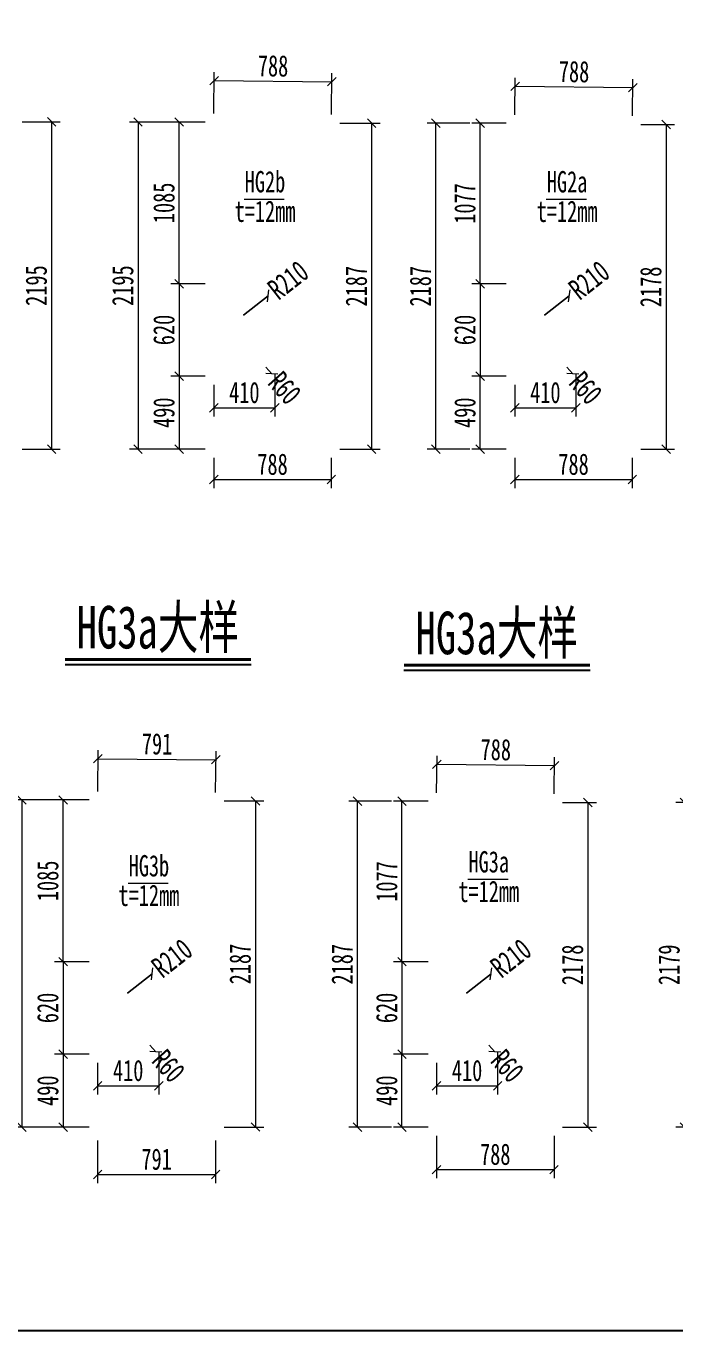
# Model space of a CAD drawing. Header units: millimetres. Extents: x -89049 to 410567, y -307459 to -100425.
# Drawn here: x 331268 to 335619, y -127671 to -118920 of the extents above; entities that cross this region are included whole.
import ezdxf
from ezdxf.enums import TextEntityAlignment as Align

# ---------------------------------------------------------------- set-up
doc = ezdxf.new("R2010")
doc.units = ezdxf.units.MM
doc.layers.get('Defpoints').update_dxf_attribs({"color": 8})
for name, color, linetype, lineweight in [('文字', 7, 'Continuous', 15), ('标注线及字体', 2, 'Continuous', 15), ('细实线', 4, 'Continuous', 15)]:
    doc.layers.add(name, color=color, linetype=linetype, lineweight=lineweight)
doc.styles.add('111', font='', dxfattribs={"width": 0.7})
doc.styles.add('BM_Dim', font='', dxfattribs={"width": 0.85})
doc.styles.get('111').set_extended_font_data('仿宋_GB2312')
doc.styles.get('BM_Dim').set_extended_font_data('仿宋_GB2312')
doc.dimstyles.new('200', dxfattribs={"dimscale": 0, "dimtxt": 2.5, "dimasz": 1, "dimexe": 1, "dimexo": 1, "dimgap": 0.6, "dimtad": 1, "dimdec": 0, "dimdsep": 46, "dimtxsty": '111', "dimblk": 'OBLIQUE', "dimcen": 0, "dimclrd": 4, "dimclre": 4, "dimclrt": 4, "dimadec": 1, "dimazin": 2, "dimtfac": 1, "dimtdec": 0, "dimtix": 1, "dimtmove": 2, "dimatfit": 3, "dimfxl": 4, "dimfxlon": 1, "dimtolj": 1, "dimlwd": -1, "dimlwe": -1, "dimarcsym": 0})

# ---------------------------------------------------------------- blocks, each defined once
blk = doc.blocks.new('_Oblique')
at = {"color": 0, "linetype": 'ByBlock', "lineweight": -2}
blk.add_line((-0.5, -0.5), (0.5, 0.5), dxfattribs=at)
blk = doc.blocks.new('*D980')
at = {"layer": 'Defpoints', "color": 0, "transparency": 16777216}
for p in [(333317.3, -119293.4), (332526.4, -119563.3), (333314.6, -119571)]:
    blk.add_point(p, dxfattribs=at)
at = {"layer": '细实线', "color": 4, "transparency": 16777216}
for p, q in [((332526.9, -119506.2), (332529.6, -119228.5)), ((333315.1, -119513.9), (333317.8, -119236.2)), ((332529.1, -119285.7), (333317.3, -119293.4))]:
    blk.add_line(p, q, dxfattribs=at)
at = {"layer": '细实线', "color": 4, "transparency": 16777216, "xscale": 57.14285714285715, "yscale": 57.14285714285715, "zscale": 57.14285714285715}
for p, rotation in [((332529.1, -119285.7), 179.4384523676765), ((333317.3, -119293.4), 359.4384523676765)]:
    blk.add_blockref('_Oblique', p, dxfattribs=dict(at, rotation=rotation))
at = {"layer": '细实线', "color": 4, "transparency": 16777216, "insert": (332924.2, -119187.3), "char_height": 142.86, "attachment_point": 5, "rotation": 359.43845, "style": '111'}
blk.add_mtext('\\A1;788', dxfattribs=at)
blk = doc.blocks.new('*D981')
at = {"layer": 'Defpoints', "color": 0, "transparency": 16777216}
for p in [(335335.8, -119332.5), (334545, -119571.4), (335333.2, -119579.9)]:
    blk.add_point(p, dxfattribs=at)
at = {"layer": '细实线', "color": 4, "transparency": 16777216}
for p, q in [((334545.6, -119514.3), (334548.3, -119266.9)), ((335333.8, -119522.7), (335336.5, -119275.3)), ((334547.7, -119324), (335335.8, -119332.5))]:
    blk.add_line(p, q, dxfattribs=at)
at = {"layer": '细实线', "color": 4, "transparency": 16777216, "xscale": 57.14285714285715, "yscale": 57.14285714285715, "zscale": 57.14285714285715}
for p, rotation in [((334547.7, -119324), 179.3865268307839), ((335335.8, -119332.5), 359.3865268307839)]:
    blk.add_blockref('_Oblique', p, dxfattribs=dict(at, rotation=rotation))
at = {"layer": '细实线', "color": 4, "transparency": 16777216, "insert": (334942.8, -119226), "char_height": 142.86, "attachment_point": 5, "rotation": 359.38653, "style": '111'}
blk.add_mtext('\\A1;788', dxfattribs=at)
blk = doc.blocks.new('*D985')
at = {"layer": 'Defpoints', "color": 0, "transparency": 16777216}
for p in [(332526.4, -119563.3), (332018.7, -121758.1), (332526.4, -121758.1)]:
    blk.add_point(p, dxfattribs=at)
at = {"layer": '细实线', "color": 4, "transparency": 16777216}
for p, q in [((332247.3, -119563.3), (331961.6, -119563.3)), ((332018.7, -119563.3), (332018.7, -121758.1)), ((332247.3, -121758.1), (331961.6, -121758.1))]:
    blk.add_line(p, q, dxfattribs=at)
at = {"layer": '细实线', "color": 4, "transparency": 16777216, "xscale": 57.14285714285715, "yscale": 57.14285714285715, "zscale": 57.14285714285715}
for p, rotation in [((332018.7, -119563.3), 90), ((332018.7, -121758.1), 270)]:
    blk.add_blockref('_Oblique', p, dxfattribs=dict(at, rotation=rotation))
at = {"layer": '细实线', "color": 4, "transparency": 16777216, "insert": (331916.5, -120660.7), "char_height": 142.86, "attachment_point": 5, "rotation": 90, "style": '111'}
blk.add_mtext('\\A1;2195', dxfattribs=at)
blk = doc.blocks.new('*D986')
at = {"layer": 'Defpoints', "color": 0, "transparency": 16777216}
for p in [(331184.1, -119562.7), (331184.1, -121758.1), (331438.9, -121758.1)]:
    blk.add_point(p, dxfattribs=at)
at = {"layer": '细实线', "color": 4, "transparency": 16777216}
for p, q in [((331241.3, -119562.7), (331496, -119562.7)), ((331438.9, -119562.7), (331438.9, -121758.1)), ((331241.3, -121758.1), (331496, -121758.1))]:
    blk.add_line(p, q, dxfattribs=at)
at = {"layer": '细实线', "color": 4, "transparency": 16777216, "xscale": 57.14285714285715, "yscale": 57.14285714285715, "zscale": 57.14285714285715}
for p, rotation in [((331438.9, -119562.7), 90), ((331438.9, -121758.1), 270)]:
    blk.add_blockref('_Oblique', p, dxfattribs=dict(at, rotation=rotation))
at = {"layer": '细实线', "color": 4, "transparency": 16777216, "insert": (331336.6, -120660.4), "char_height": 142.86, "attachment_point": 5, "rotation": 90, "style": '111'}
blk.add_mtext('\\A1;2195', dxfattribs=at)
blk = doc.blocks.new('*D987')
at = {"layer": 'Defpoints', "color": 0, "transparency": 16777216}
for p in [(333314.6, -119571), (333314.6, -121758.1), (333584.9, -121758.1)]:
    blk.add_point(p, dxfattribs=at)
at = {"layer": '细实线', "color": 4, "transparency": 16777216}
for p, q in [((333371.7, -119571), (333642.1, -119571)), ((333584.9, -119571), (333584.9, -121758.1)), ((333371.7, -121758.1), (333642.1, -121758.1))]:
    blk.add_line(p, q, dxfattribs=at)
at = {"layer": '细实线', "color": 4, "transparency": 16777216, "xscale": 57.14285714285715, "yscale": 57.14285714285715, "zscale": 57.14285714285715}
for p, rotation in [((333584.9, -119571), 90), ((333584.9, -121758.1), 270)]:
    blk.add_blockref('_Oblique', p, dxfattribs=dict(at, rotation=rotation))
at = {"layer": '细实线', "color": 4, "transparency": 16777216, "insert": (333482.7, -120664.5), "char_height": 142.86, "attachment_point": 5, "rotation": 90, "style": '111'}
blk.add_mtext('\\A1;2187', dxfattribs=at)
blk = doc.blocks.new('*D988')
at = {"layer": 'Defpoints', "color": 0, "transparency": 16777216}
for p in [(334015, -119571.4), (334545, -119571.4), (334545, -121758.1)]:
    blk.add_point(p, dxfattribs=at)
at = {"layer": '细实线', "color": 4, "transparency": 16777216}
for p, q in [((334243.6, -119571.4), (333957.9, -119571.4)), ((334015, -121758.1), (334015, -119571.4)), ((334243.6, -121758.1), (333957.9, -121758.1))]:
    blk.add_line(p, q, dxfattribs=at)
at = {"layer": '细实线', "color": 4, "transparency": 16777216, "xscale": 57.14285714285715, "yscale": 57.14285714285715, "zscale": 57.14285714285715}
for p, rotation in [((334015, -119571.4), 90), ((334015, -121758.1), 270)]:
    blk.add_blockref('_Oblique', p, dxfattribs=dict(at, rotation=rotation))
at = {"layer": '细实线', "color": 4, "transparency": 16777216, "insert": (333912.8, -120664.7), "char_height": 142.86, "attachment_point": 5, "rotation": 90, "style": '111'}
blk.add_mtext('\\A1;2187', dxfattribs=at)
blk = doc.blocks.new('*D989')
at = {"layer": 'Defpoints', "color": 0, "transparency": 16777216}
for p in [(335333.2, -119579.9), (335333.2, -121758.1), (335560, -121758.1)]:
    blk.add_point(p, dxfattribs=at)
at = {"layer": '细实线', "color": 4, "transparency": 16777216}
for p, q in [((335390.3, -119579.9), (335617.1, -119579.9)), ((335560, -119579.9), (335560, -121758.1)), ((335390.3, -121758.1), (335617.1, -121758.1))]:
    blk.add_line(p, q, dxfattribs=at)
at = {"layer": '细实线', "color": 4, "transparency": 16777216, "xscale": 57.14285714285715, "yscale": 57.14285714285715, "zscale": 57.14285714285715}
for p, rotation in [((335560, -119579.9), 90), ((335560, -121758.1), 270)]:
    blk.add_blockref('_Oblique', p, dxfattribs=dict(at, rotation=rotation))
at = {"layer": '细实线', "color": 4, "transparency": 16777216, "insert": (335457.7, -120669), "char_height": 142.86, "attachment_point": 5, "rotation": 90, "style": '111'}
blk.add_mtext('\\A1;2178', dxfattribs=at)
blk = doc.blocks.new('*D990')
at = {"layer": 'Defpoints', "color": 0, "transparency": 16777216}
for p in [(334545, -121758.1), (335333.2, -121758.1), (335333.2, -121961.6)]:
    blk.add_point(p, dxfattribs=at)
at = {"layer": '细实线', "color": 4, "transparency": 16777216}
for p, q in [((334545, -121815.2), (334545, -122018.7)), ((335333.2, -121815.2), (335333.2, -122018.7)), ((334545, -121961.6), (335333.2, -121961.6))]:
    blk.add_line(p, q, dxfattribs=at)
at = {"layer": '细实线', "color": 4, "transparency": 16777216, "xscale": 57.14285714285715, "yscale": 57.14285714285715, "zscale": 57.14285714285715, "rotation": 180}
blk.add_blockref('_Oblique', (334545, -121961.6), dxfattribs=at)
at = {"layer": '细实线', "color": 4, "transparency": 16777216, "xscale": 57.14285714285715, "yscale": 57.14285714285715, "zscale": 57.14285714285715}
blk.add_blockref('_Oblique', (335333.2, -121961.6), dxfattribs=at)
at = {"layer": '细实线', "color": 4, "transparency": 16777216, "insert": (334939.1, -121859.3), "char_height": 142.86, "attachment_point": 5, "style": '111'}
blk.add_mtext('\\A1;788', dxfattribs=at)
blk = doc.blocks.new('*D991')
at = {"layer": 'Defpoints', "color": 0, "transparency": 16777216}
for p in [(332526.4, -121758.1), (333314.6, -121758.1), (333314.6, -121961.6)]:
    blk.add_point(p, dxfattribs=at)
at = {"layer": '细实线', "color": 4, "transparency": 16777216}
for p, q in [((332526.4, -121815.2), (332526.4, -122018.7)), ((333314.6, -121815.2), (333314.6, -122018.7)), ((332526.4, -121961.6), (333314.6, -121961.6))]:
    blk.add_line(p, q, dxfattribs=at)
at = {"layer": '细实线', "color": 4, "transparency": 16777216, "xscale": 57.14285714285715, "yscale": 57.14285714285715, "zscale": 57.14285714285715, "rotation": 180}
blk.add_blockref('_Oblique', (332526.4, -121961.6), dxfattribs=at)
at = {"layer": '细实线', "color": 4, "transparency": 16777216, "xscale": 57.14285714285715, "yscale": 57.14285714285715, "zscale": 57.14285714285715}
blk.add_blockref('_Oblique', (333314.6, -121961.6), dxfattribs=at)
at = {"layer": '细实线', "color": 4, "transparency": 16777216, "insert": (332920.5, -121859.3), "char_height": 142.86, "attachment_point": 5, "style": '111'}
blk.add_mtext('\\A1;788', dxfattribs=at)
blk = doc.blocks.new('*D994')
at = {"layer": 'Defpoints', "color": 0, "transparency": 16777216}
for p in [(332936.4, -121120.5), (332526.4, -121268.1), (332936.4, -121480.6)]:
    blk.add_point(p, dxfattribs=at)
at = {"layer": '细实线', "color": 4, "transparency": 16777216}
for p, q in [((332936.4, -121252.1), (332936.4, -121537.8)), ((332526.4, -121325.2), (332526.4, -121537.8)), ((332526.4, -121480.6), (332936.4, -121480.6))]:
    blk.add_line(p, q, dxfattribs=at)
at = {"layer": '细实线', "color": 4, "transparency": 16777216, "xscale": 57.14285714285715, "yscale": 57.14285714285715, "zscale": 57.14285714285715, "rotation": 180}
blk.add_blockref('_Oblique', (332526.4, -121480.6), dxfattribs=at)
at = {"layer": '细实线', "color": 4, "transparency": 16777216, "xscale": 57.14285714285715, "yscale": 57.14285714285715, "zscale": 57.14285714285715}
blk.add_blockref('_Oblique', (332936.4, -121480.6), dxfattribs=at)
at = {"layer": '细实线', "color": 4, "transparency": 16777216, "insert": (332731.4, -121378.4), "char_height": 142.86, "attachment_point": 5, "style": '111'}
blk.add_mtext('\\A1;410', dxfattribs=at)
blk = doc.blocks.new('*D995')
at = {"layer": 'Defpoints', "color": 0, "transparency": 16777216}
for p in [(332526.4, -120648.1), (332294.9, -121268.1), (332526.4, -121268.1)]:
    blk.add_point(p, dxfattribs=at)
at = {"layer": '细实线', "color": 4, "transparency": 16777216}
for p, q in [((332469.2, -120648.1), (332237.8, -120648.1)), ((332294.9, -120648.1), (332294.9, -121268.1)), ((332469.2, -121268.1), (332237.8, -121268.1))]:
    blk.add_line(p, q, dxfattribs=at)
at = {"layer": '细实线', "color": 4, "transparency": 16777216, "xscale": 57.14285714285715, "yscale": 57.14285714285715, "zscale": 57.14285714285715}
for p, rotation in [((332294.9, -120648.1), 90), ((332294.9, -121268.1), 270)]:
    blk.add_blockref('_Oblique', p, dxfattribs=dict(at, rotation=rotation))
at = {"layer": '细实线', "color": 4, "transparency": 16777216, "insert": (332192.7, -120958.1), "char_height": 142.86, "attachment_point": 5, "rotation": 90, "style": '111'}
blk.add_mtext('\\A1;620', dxfattribs=at)
blk = doc.blocks.new('*D1001')
at = {"layer": 'Defpoints', "color": 0, "transparency": 16777216}
for p in [(332891.8, -120728.7), (332726.4, -120858.1)]:
    blk.add_point(p, dxfattribs=at)
at = {"layer": '细实线', "color": 4, "transparency": 16777216}
for p, q in [((332891.8, -120728.7), (332726.4, -120858.1)), ((332726.4, -120858.1), (332891.8, -120728.7))]:
    blk.add_line(p, q, dxfattribs=at)
at = {"layer": '细实线', "color": 4, "transparency": 16777216, "xscale": 57.14285714285715, "yscale": 57.14285714285715, "zscale": 57.14285714285715, "rotation": 38.01462344811151}
blk.add_blockref('_Oblique', (332891.8, -120728.7), dxfattribs=at)
at = {"layer": '细实线', "color": 4, "transparency": 16777216, "insert": (333025.1, -120624.5), "char_height": 142.86, "attachment_point": 5, "rotation": 38.01462, "style": '111'}
blk.add_mtext('\\A1;R210', dxfattribs=at)
blk = doc.blocks.new('*D1002')
at = {"layer": 'Defpoints', "color": 0, "transparency": 16777216}
for p in [(334955, -121120.5), (334545, -121268.1), (334955, -121480.6)]:
    blk.add_point(p, dxfattribs=at)
at = {"layer": '细实线', "color": 4, "transparency": 16777216}
for p, q in [((334955, -121252.1), (334955, -121537.8)), ((334545, -121325.2), (334545, -121537.8)), ((334545, -121480.6), (334955, -121480.6))]:
    blk.add_line(p, q, dxfattribs=at)
at = {"layer": '细实线', "color": 4, "transparency": 16777216, "xscale": 57.14285714285715, "yscale": 57.14285714285715, "zscale": 57.14285714285715, "rotation": 180}
blk.add_blockref('_Oblique', (334545, -121480.6), dxfattribs=at)
at = {"layer": '细实线', "color": 4, "transparency": 16777216, "xscale": 57.14285714285715, "yscale": 57.14285714285715, "zscale": 57.14285714285715}
blk.add_blockref('_Oblique', (334955, -121480.6), dxfattribs=at)
at = {"layer": '细实线', "color": 4, "transparency": 16777216, "insert": (334750, -121378.4), "char_height": 142.86, "attachment_point": 5, "style": '111'}
blk.add_mtext('\\A1;410', dxfattribs=at)
blk = doc.blocks.new('*D1003')
at = {"layer": 'Defpoints', "color": 0, "transparency": 16777216}
for p in [(334545, -120648.1), (334313.5, -121268.1), (334545, -121268.1)]:
    blk.add_point(p, dxfattribs=at)
at = {"layer": '细实线', "color": 4, "transparency": 16777216}
for p, q in [((334487.9, -120648.1), (334256.4, -120648.1)), ((334313.5, -120648.1), (334313.5, -121268.1)), ((334487.9, -121268.1), (334256.4, -121268.1))]:
    blk.add_line(p, q, dxfattribs=at)
at = {"layer": '细实线', "color": 4, "transparency": 16777216, "xscale": 57.14285714285715, "yscale": 57.14285714285715, "zscale": 57.14285714285715}
for p, rotation in [((334313.5, -120648.1), 90), ((334313.5, -121268.1), 270)]:
    blk.add_blockref('_Oblique', p, dxfattribs=dict(at, rotation=rotation))
at = {"layer": '细实线', "color": 4, "transparency": 16777216, "insert": (334211.3, -120958.1), "char_height": 142.86, "attachment_point": 5, "rotation": 90, "style": '111'}
blk.add_mtext('\\A1;620', dxfattribs=at)
blk = doc.blocks.new('*D1004')
at = {"layer": 'Defpoints', "color": 0, "transparency": 16777216}
for p in [(334910.5, -120728.7), (334745, -120858.1)]:
    blk.add_point(p, dxfattribs=at)
at = {"layer": '细实线', "color": 4, "transparency": 16777216}
for p, q in [((334910.5, -120728.7), (334745, -120858.1)), ((334745, -120858.1), (334910.5, -120728.7))]:
    blk.add_line(p, q, dxfattribs=at)
at = {"layer": '细实线', "color": 4, "transparency": 16777216, "xscale": 57.14285714285715, "yscale": 57.14285714285715, "zscale": 57.14285714285715, "rotation": 38.01462344811151}
blk.add_blockref('_Oblique', (334910.5, -120728.7), dxfattribs=at)
at = {"layer": '细实线', "color": 4, "transparency": 16777216, "insert": (335043.8, -120624.5), "char_height": 142.86, "attachment_point": 5, "rotation": 38.01462, "style": '111'}
blk.add_mtext('\\A1;R210', dxfattribs=at)
blk = doc.blocks.new('*D1005')
at = {"layer": 'Defpoints', "color": 0, "transparency": 16777216}
for p in [(332526.4, -121268.1), (332294.9, -121758.1), (332526.4, -121758.1)]:
    blk.add_point(p, dxfattribs=at)
at = {"layer": '细实线', "color": 4, "transparency": 16777216}
for p, q in [((332469.2, -121268.1), (332237.8, -121268.1)), ((332294.9, -121268.1), (332294.9, -121758.1)), ((332469.2, -121758.1), (332237.8, -121758.1))]:
    blk.add_line(p, q, dxfattribs=at)
at = {"layer": '细实线', "color": 4, "transparency": 16777216, "xscale": 57.14285714285715, "yscale": 57.14285714285715, "zscale": 57.14285714285715}
for p, rotation in [((332294.9, -121268.1), 90), ((332294.9, -121758.1), 270)]:
    blk.add_blockref('_Oblique', p, dxfattribs=dict(at, rotation=rotation))
at = {"layer": '细实线', "color": 4, "transparency": 16777216, "insert": (332192.7, -121513.1), "char_height": 142.86, "attachment_point": 5, "rotation": 90, "style": '111'}
blk.add_mtext('\\A1;490', dxfattribs=at)
blk = doc.blocks.new('*D1006')
at = {"layer": 'Defpoints', "color": 0, "transparency": 16777216}
for p in [(332294.9, -119563.3), (332526.4, -119563.3), (332526.4, -120648.1)]:
    blk.add_point(p, dxfattribs=at)
at = {"layer": '细实线', "color": 4, "transparency": 16777216}
for p, q in [((332469.2, -119563.3), (332237.8, -119563.3)), ((332294.9, -120648.1), (332294.9, -119563.3)), ((332469.2, -120648.1), (332237.8, -120648.1))]:
    blk.add_line(p, q, dxfattribs=at)
at = {"layer": '细实线', "color": 4, "transparency": 16777216, "xscale": 57.14285714285715, "yscale": 57.14285714285715, "zscale": 57.14285714285715}
for p, rotation in [((332294.9, -119563.3), 90), ((332294.9, -120648.1), 270)]:
    blk.add_blockref('_Oblique', p, dxfattribs=dict(at, rotation=rotation))
at = {"layer": '细实线', "color": 4, "transparency": 16777216, "insert": (332192.7, -120105.7), "char_height": 142.86, "attachment_point": 5, "rotation": 90, "style": '111'}
blk.add_mtext('\\A1;1085', dxfattribs=at)
blk = doc.blocks.new('*D1007')
at = {"layer": 'Defpoints', "color": 0, "transparency": 16777216}
for p in [(334313.5, -121268.1), (334545, -121268.1), (334545, -121758.1)]:
    blk.add_point(p, dxfattribs=at)
at = {"layer": '细实线', "color": 4, "transparency": 16777216}
for p, q in [((334487.9, -121268.1), (334256.4, -121268.1)), ((334313.5, -121758.1), (334313.5, -121268.1)), ((334487.9, -121758.1), (334256.4, -121758.1))]:
    blk.add_line(p, q, dxfattribs=at)
at = {"layer": '细实线', "color": 4, "transparency": 16777216, "xscale": 57.14285714285715, "yscale": 57.14285714285715, "zscale": 57.14285714285715}
for p, rotation in [((334313.5, -121268.1), 90), ((334313.5, -121758.1), 270)]:
    blk.add_blockref('_Oblique', p, dxfattribs=dict(at, rotation=rotation))
at = {"layer": '细实线', "color": 4, "transparency": 16777216, "insert": (334211.3, -121513.1), "char_height": 142.86, "attachment_point": 5, "rotation": 90, "style": '111'}
blk.add_mtext('\\A1;490', dxfattribs=at)
blk = doc.blocks.new('*D1008')
at = {"layer": 'Defpoints', "color": 0, "transparency": 16777216}
for p in [(334313.5, -119571.4), (334545, -119571.4), (334545, -120648.1)]:
    blk.add_point(p, dxfattribs=at)
at = {"layer": '细实线', "color": 4, "transparency": 16777216}
for p, q in [((334487.9, -119571.4), (334256.4, -119571.4)), ((334313.5, -120648.1), (334313.5, -119571.4)), ((334487.9, -120648.1), (334256.4, -120648.1))]:
    blk.add_line(p, q, dxfattribs=at)
at = {"layer": '细实线', "color": 4, "transparency": 16777216, "xscale": 57.14285714285715, "yscale": 57.14285714285715, "zscale": 57.14285714285715}
for p, rotation in [((334313.5, -119571.4), 90), ((334313.5, -120648.1), 270)]:
    blk.add_blockref('_Oblique', p, dxfattribs=dict(at, rotation=rotation))
at = {"layer": '细实线', "color": 4, "transparency": 16777216, "insert": (334211.3, -120109.7), "char_height": 142.86, "attachment_point": 5, "rotation": 90, "style": '111'}
blk.add_mtext('\\A1;1077', dxfattribs=at)
blk = doc.blocks.new('*D1009')
at = {"layer": 'Defpoints', "color": 0, "transparency": 16777216}
for p in [(332876.4, -121208.1), (332916.6, -121252.6)]:
    blk.add_point(p, dxfattribs=at)
at = {"layer": '细实线', "color": 4, "transparency": 16777216}
for p in [(332876.4, -121208.1), (332916.6, -121252.6)]:
    blk.add_line(p, (332916.6, -121252.6), dxfattribs=at)
at = {"layer": '细实线', "color": 4, "transparency": 16777216, "xscale": 57.14285714285715, "yscale": 57.14285714285715, "zscale": 57.14285714285715, "rotation": 132.0754437643373}
blk.add_blockref('_Oblique', (332916.6, -121252.6), dxfattribs=at)
at = {"layer": '细实线', "color": 4, "transparency": 16777216, "insert": (333002.1, -121347.3), "char_height": 142.86, "attachment_point": 5, "rotation": 312.07544, "style": '111'}
blk.add_mtext('\\A1;R60', dxfattribs=at)
blk = doc.blocks.new('*D1010')
at = {"layer": 'Defpoints', "color": 0, "transparency": 16777216}
for p in [(334895, -121208.1), (334935.2, -121252.6)]:
    blk.add_point(p, dxfattribs=at)
at = {"layer": '细实线', "color": 4, "transparency": 16777216}
for p in [(334895, -121208.1), (334935.2, -121252.6)]:
    blk.add_line(p, (334935.2, -121252.6), dxfattribs=at)
at = {"layer": '细实线', "color": 4, "transparency": 16777216, "xscale": 57.14285714285715, "yscale": 57.14285714285715, "zscale": 57.14285714285715, "rotation": 132.0754437643373}
blk.add_blockref('_Oblique', (334935.2, -121252.6), dxfattribs=at)
at = {"layer": '细实线', "color": 4, "transparency": 16777216, "insert": (335020.7, -121347.3), "char_height": 142.86, "attachment_point": 5, "rotation": 312.07544, "style": '111'}
blk.add_mtext('\\A1;R60', dxfattribs=at)
blk = doc.blocks.new('*D1036')
at = {"layer": 'Defpoints', "color": 0, "transparency": 16777216}
for p in [(335998.7, -124126.4), (335682.1, -126305.2), (335998.7, -126305.2)]:
    blk.add_point(p, dxfattribs=at)
at = {"layer": '细实线', "color": 4, "transparency": 16777216}
for p, q in [((335910.7, -124126.4), (335625, -124126.4)), ((335682.1, -124126.4), (335682.1, -126305.2)), ((335910.7, -126305.2), (335625, -126305.2))]:
    blk.add_line(p, q, dxfattribs=at)
at = {"layer": '细实线', "color": 4, "transparency": 16777216, "xscale": 57.14285714285715, "yscale": 57.14285714285715, "zscale": 57.14285714285715}
for p, rotation in [((335682.1, -124126.4), 90), ((335682.1, -126305.2), 270)]:
    blk.add_blockref('_Oblique', p, dxfattribs=dict(at, rotation=rotation))
at = {"layer": '细实线', "color": 4, "transparency": 16777216, "insert": (335579.9, -125215.8), "char_height": 142.86, "attachment_point": 5, "rotation": 90, "style": '111'}
blk.add_mtext('\\A1;2179', dxfattribs=at)
blk = doc.blocks.new('*D1037')
at = {"layer": 'Defpoints', "color": 0, "transparency": 16777216}
for p in [(334811, -123879.6), (334020.2, -124118.6), (334808.4, -124127)]:
    blk.add_point(p, dxfattribs=at)
at = {"layer": '细实线', "color": 4, "transparency": 16777216}
for p, q in [((334020.8, -124061.4), (334023.5, -123814)), ((334809, -124069.9), (334811.7, -123822.5)), ((334022.9, -123871.2), (334811, -123879.6))]:
    blk.add_line(p, q, dxfattribs=at)
at = {"layer": '细实线', "color": 4, "transparency": 16777216, "xscale": 57.14285714285715, "yscale": 57.14285714285715, "zscale": 57.14285714285715}
for p, rotation in [((334022.9, -123871.2), 179.3865268307925), ((334811, -123879.6), 359.3865268307924)]:
    blk.add_blockref('_Oblique', p, dxfattribs=dict(at, rotation=rotation))
at = {"layer": '细实线', "color": 4, "transparency": 16777216, "insert": (334418, -123773.2), "char_height": 142.86, "attachment_point": 5, "rotation": 359.38653, "style": '111'}
blk.add_mtext('\\A1;788', dxfattribs=at)
blk = doc.blocks.new('*D1038')
at = {"layer": 'Defpoints', "color": 0, "transparency": 16777216}
for p in [(334808.4, -124127), (334808.4, -126305.2), (335035.2, -126305.2)]:
    blk.add_point(p, dxfattribs=at)
at = {"layer": '细实线', "color": 4, "transparency": 16777216}
for p, q in [((334865.5, -124127), (335092.3, -124127)), ((335035.2, -124127), (335035.2, -126305.2)), ((334865.5, -126305.2), (335092.3, -126305.2))]:
    blk.add_line(p, q, dxfattribs=at)
at = {"layer": '细实线', "color": 4, "transparency": 16777216, "xscale": 57.14285714285715, "yscale": 57.14285714285715, "zscale": 57.14285714285715}
for p, rotation in [((335035.2, -124127), 90), ((335035.2, -126305.2), 270)]:
    blk.add_blockref('_Oblique', p, dxfattribs=dict(at, rotation=rotation))
at = {"layer": '细实线', "color": 4, "transparency": 16777216, "insert": (334932.9, -125216.1), "char_height": 142.86, "attachment_point": 5, "rotation": 90, "style": '111'}
blk.add_mtext('\\A1;2178', dxfattribs=at)
blk = doc.blocks.new('*D1039')
at = {"layer": 'Defpoints', "color": 0, "transparency": 16777216}
for p in [(334020.2, -126305.2), (334808.4, -126305.2), (334808.4, -126589.4)]:
    blk.add_point(p, dxfattribs=at)
at = {"layer": '细实线', "color": 4, "transparency": 16777216}
for p, q in [((334020.2, -126362.3), (334020.2, -126646.5)), ((334808.4, -126362.3), (334808.4, -126646.5)), ((334020.2, -126589.4), (334808.4, -126589.4))]:
    blk.add_line(p, q, dxfattribs=at)
at = {"layer": '细实线', "color": 4, "transparency": 16777216, "xscale": 57.14285714285715, "yscale": 57.14285714285715, "zscale": 57.14285714285715, "rotation": 180}
blk.add_blockref('_Oblique', (334020.2, -126589.4), dxfattribs=at)
at = {"layer": '细实线', "color": 4, "transparency": 16777216, "xscale": 57.14285714285715, "yscale": 57.14285714285715, "zscale": 57.14285714285715}
blk.add_blockref('_Oblique', (334808.4, -126589.4), dxfattribs=at)
at = {"layer": '细实线', "color": 4, "transparency": 16777216, "insert": (334414.3, -126487.2), "char_height": 142.86, "attachment_point": 5, "style": '111'}
blk.add_mtext('\\A1;788', dxfattribs=at)
blk = doc.blocks.new('*D1046')
at = {"layer": 'Defpoints', "color": 0, "transparency": 16777216}
for p in [(333490.2, -124118.6), (334020.2, -124118.6), (334020.2, -126305.2)]:
    blk.add_point(p, dxfattribs=at)
at = {"layer": '细实线', "color": 4, "transparency": 16777216}
for p, q in [((333718.8, -124118.6), (333433.1, -124118.6)), ((333490.2, -126305.2), (333490.2, -124118.6)), ((333718.8, -126305.2), (333433.1, -126305.2))]:
    blk.add_line(p, q, dxfattribs=at)
at = {"layer": '细实线', "color": 4, "transparency": 16777216, "xscale": 57.14285714285715, "yscale": 57.14285714285715, "zscale": 57.14285714285715}
for p, rotation in [((333490.2, -124118.6), 90), ((333490.2, -126305.2), 270)]:
    blk.add_blockref('_Oblique', p, dxfattribs=dict(at, rotation=rotation))
at = {"layer": '细实线', "color": 4, "transparency": 16777216, "insert": (333388, -125211.9), "char_height": 142.86, "attachment_point": 5, "rotation": 90, "style": '111'}
blk.add_mtext('\\A1;2187', dxfattribs=at)
blk = doc.blocks.new('*D1040')
at = {"layer": 'Defpoints', "color": 0, "transparency": 16777216}
for p in [(334430.2, -125667.6), (334020.2, -125815.2), (334430.2, -126027.8)]:
    blk.add_point(p, dxfattribs=at)
at = {"layer": '细实线', "color": 4, "transparency": 16777216}
for p, q in [((334430.2, -125799.2), (334430.2, -126084.9)), ((334020.2, -125872.3), (334020.2, -126084.9)), ((334020.2, -126027.8), (334430.2, -126027.8))]:
    blk.add_line(p, q, dxfattribs=at)
at = {"layer": '细实线', "color": 4, "transparency": 16777216, "xscale": 57.14285714285715, "yscale": 57.14285714285715, "zscale": 57.14285714285715, "rotation": 180}
blk.add_blockref('_Oblique', (334020.2, -126027.8), dxfattribs=at)
at = {"layer": '细实线', "color": 4, "transparency": 16777216, "xscale": 57.14285714285715, "yscale": 57.14285714285715, "zscale": 57.14285714285715}
blk.add_blockref('_Oblique', (334430.2, -126027.8), dxfattribs=at)
at = {"layer": '细实线', "color": 4, "transparency": 16777216, "insert": (334225.2, -125925.5), "char_height": 142.86, "attachment_point": 5, "style": '111'}
blk.add_mtext('\\A1;410', dxfattribs=at)
blk = doc.blocks.new('*D1041')
at = {"layer": 'Defpoints', "color": 0, "transparency": 16777216}
for p in [(334020.2, -125195.2), (333788.7, -125815.2), (334020.2, -125815.2)]:
    blk.add_point(p, dxfattribs=at)
at = {"layer": '细实线', "color": 4, "transparency": 16777216}
for p, q in [((333963.1, -125195.2), (333731.6, -125195.2)), ((333788.7, -125195.2), (333788.7, -125815.2)), ((333963.1, -125815.2), (333731.6, -125815.2))]:
    blk.add_line(p, q, dxfattribs=at)
at = {"layer": '细实线', "color": 4, "transparency": 16777216, "xscale": 57.14285714285715, "yscale": 57.14285714285715, "zscale": 57.14285714285715}
for p, rotation in [((333788.7, -125195.2), 90), ((333788.7, -125815.2), 270)]:
    blk.add_blockref('_Oblique', p, dxfattribs=dict(at, rotation=rotation))
at = {"layer": '细实线', "color": 4, "transparency": 16777216, "insert": (333686.5, -125505.2), "char_height": 142.86, "attachment_point": 5, "rotation": 90, "style": '111'}
blk.add_mtext('\\A1;620', dxfattribs=at)
blk = doc.blocks.new('*D1042')
at = {"layer": 'Defpoints', "color": 0, "transparency": 16777216}
for p in [(334385.7, -125275.9), (334220.2, -125405.2)]:
    blk.add_point(p, dxfattribs=at)
at = {"layer": '细实线', "color": 4, "transparency": 16777216}
for p, q in [((334385.7, -125275.9), (334220.2, -125405.2)), ((334220.2, -125405.2), (334385.7, -125275.9))]:
    blk.add_line(p, q, dxfattribs=at)
at = {"layer": '细实线', "color": 4, "transparency": 16777216, "xscale": 57.14285714285715, "yscale": 57.14285714285715, "zscale": 57.14285714285715, "rotation": 38.01462344811151}
blk.add_blockref('_Oblique', (334385.7, -125275.9), dxfattribs=at)
at = {"layer": '细实线', "color": 4, "transparency": 16777216, "insert": (334519, -125171.7), "char_height": 142.86, "attachment_point": 5, "rotation": 38.01462, "style": '111'}
blk.add_mtext('\\A1;R210', dxfattribs=at)
blk = doc.blocks.new('*D1043')
at = {"layer": 'Defpoints', "color": 0, "transparency": 16777216}
for p in [(333788.7, -125815.2), (334020.2, -125815.2), (334020.2, -126305.2)]:
    blk.add_point(p, dxfattribs=at)
at = {"layer": '细实线', "color": 4, "transparency": 16777216}
for p, q in [((333963.1, -125815.2), (333731.6, -125815.2)), ((333788.7, -126305.2), (333788.7, -125815.2)), ((333963.1, -126305.2), (333731.6, -126305.2))]:
    blk.add_line(p, q, dxfattribs=at)
at = {"layer": '细实线', "color": 4, "transparency": 16777216, "xscale": 57.14285714285715, "yscale": 57.14285714285715, "zscale": 57.14285714285715}
for p, rotation in [((333788.7, -125815.2), 90), ((333788.7, -126305.2), 270)]:
    blk.add_blockref('_Oblique', p, dxfattribs=dict(at, rotation=rotation))
at = {"layer": '细实线', "color": 4, "transparency": 16777216, "insert": (333686.5, -126060.2), "char_height": 142.86, "attachment_point": 5, "rotation": 90, "style": '111'}
blk.add_mtext('\\A1;490', dxfattribs=at)
blk = doc.blocks.new('*D1044')
at = {"layer": 'Defpoints', "color": 0, "transparency": 16777216}
for p in [(333788.7, -124118.6), (334020.2, -124118.6), (334020.2, -125195.2)]:
    blk.add_point(p, dxfattribs=at)
at = {"layer": '细实线', "color": 4, "transparency": 16777216}
for p, q in [((333963.1, -124118.6), (333731.6, -124118.6)), ((333788.7, -125195.2), (333788.7, -124118.6)), ((333963.1, -125195.2), (333731.6, -125195.2))]:
    blk.add_line(p, q, dxfattribs=at)
at = {"layer": '细实线', "color": 4, "transparency": 16777216, "xscale": 57.14285714285715, "yscale": 57.14285714285715, "zscale": 57.14285714285715}
for p, rotation in [((333788.7, -124118.6), 90), ((333788.7, -125195.2), 270)]:
    blk.add_blockref('_Oblique', p, dxfattribs=dict(at, rotation=rotation))
at = {"layer": '细实线', "color": 4, "transparency": 16777216, "insert": (333686.5, -124656.9), "char_height": 142.86, "attachment_point": 5, "rotation": 90, "style": '111'}
blk.add_mtext('\\A1;1077', dxfattribs=at)
blk = doc.blocks.new('*D1045')
at = {"layer": 'Defpoints', "color": 0, "transparency": 16777216}
for p in [(334370.2, -125755.2), (334410.4, -125799.7)]:
    blk.add_point(p, dxfattribs=at)
at = {"layer": '细实线', "color": 4, "transparency": 16777216}
for p in [(334370.2, -125755.2), (334410.4, -125799.7)]:
    blk.add_line(p, (334410.4, -125799.7), dxfattribs=at)
at = {"layer": '细实线', "color": 4, "transparency": 16777216, "xscale": 57.14285714285715, "yscale": 57.14285714285715, "zscale": 57.14285714285715, "rotation": 132.0754437643373}
blk.add_blockref('_Oblique', (334410.4, -125799.7), dxfattribs=at)
at = {"layer": '细实线', "color": 4, "transparency": 16777216, "insert": (334495.9, -125894.4), "char_height": 142.86, "attachment_point": 5, "rotation": 312.07544, "style": '111'}
blk.add_mtext('\\A1;R60', dxfattribs=at)
blk = doc.blocks.new('*D1053')
at = {"layer": 'Defpoints', "color": 0, "transparency": 16777216}
for p in [(332541, -123840.5), (331747.5, -124110.4), (332538.7, -124117.1)]:
    blk.add_point(p, dxfattribs=at)
at = {"layer": '细实线', "color": 4, "transparency": 16777216}
for p, q in [((331748, -124053.3), (331750.3, -123776.7)), ((332539.1, -124059.9), (332541.5, -123783.4)), ((331749.8, -123833.9), (332541, -123840.5))]:
    blk.add_line(p, q, dxfattribs=at)
at = {"layer": '细实线', "color": 4, "transparency": 16777216, "xscale": 57.14285714285715, "yscale": 57.14285714285715, "zscale": 57.14285714285715}
for p, rotation in [((331749.8, -123833.9), 179.5205131661173), ((332541, -123840.5), 359.5205131661173)]:
    blk.add_blockref('_Oblique', p, dxfattribs=dict(at, rotation=rotation))
at = {"layer": '细实线', "color": 4, "transparency": 16777216, "insert": (332146.2, -123735), "char_height": 142.86, "attachment_point": 5, "rotation": 359.52051, "style": '111'}
blk.add_mtext('\\A1;791', dxfattribs=at)
blk = doc.blocks.new('*D1054')
at = {"layer": 'Defpoints', "color": 0, "transparency": 16777216}
for p in [(331747.5, -124110.4), (331239.8, -126305.2), (331747.5, -126305.2)]:
    blk.add_point(p, dxfattribs=at)
at = {"layer": '细实线', "color": 4, "transparency": 16777216}
for p, q in [((331468.4, -124110.4), (331182.7, -124110.4)), ((331239.8, -124110.4), (331239.8, -126305.2)), ((331468.4, -126305.2), (331182.7, -126305.2))]:
    blk.add_line(p, q, dxfattribs=at)
at = {"layer": '细实线', "color": 4, "transparency": 16777216, "xscale": 57.14285714285715, "yscale": 57.14285714285715, "zscale": 57.14285714285715}
for p, rotation in [((331239.8, -124110.4), 90), ((331239.8, -126305.2), 270)]:
    blk.add_blockref('_Oblique', p, dxfattribs=dict(at, rotation=rotation))
at = {"layer": '细实线', "color": 4, "transparency": 16777216, "insert": (331137.6, -125207.8), "char_height": 142.86, "attachment_point": 5, "rotation": 90, "style": '111'}
blk.add_mtext('\\A1;2195', dxfattribs=at)
blk = doc.blocks.new('*D1055')
at = {"layer": 'Defpoints', "color": 0, "transparency": 16777216}
for p in [(332538.7, -124117.1), (332538.7, -126304.1), (332806.1, -126304.1)]:
    blk.add_point(p, dxfattribs=at)
at = {"layer": '细实线', "color": 4, "transparency": 16777216}
for p, q in [((332595.8, -124117.1), (332863.2, -124117.1)), ((332806.1, -124117.1), (332806.1, -126304.1)), ((332595.8, -126304.1), (332863.2, -126304.1))]:
    blk.add_line(p, q, dxfattribs=at)
at = {"layer": '细实线', "color": 4, "transparency": 16777216, "xscale": 57.14285714285715, "yscale": 57.14285714285715, "zscale": 57.14285714285715}
for p, rotation in [((332806.1, -124117.1), 90), ((332806.1, -126304.1), 270)]:
    blk.add_blockref('_Oblique', p, dxfattribs=dict(at, rotation=rotation))
at = {"layer": '细实线', "color": 4, "transparency": 16777216, "insert": (332703.8, -125210.6), "char_height": 142.86, "attachment_point": 5, "rotation": 90, "style": '111'}
blk.add_mtext('\\A1;2187', dxfattribs=at)
blk = doc.blocks.new('*D1056')
at = {"layer": 'Defpoints', "color": 0, "transparency": 16777216}
for p in [(331747.5, -126305.2), (332538.7, -126304.1), (332538.7, -126622.3)]:
    blk.add_point(p, dxfattribs=at)
at = {"layer": '细实线', "color": 4, "transparency": 16777216}
for p, q in [((331747.5, -126393.8), (331747.5, -126679.5)), ((332538.7, -126393.8), (332538.7, -126679.5)), ((331747.5, -126622.3), (332538.7, -126622.3))]:
    blk.add_line(p, q, dxfattribs=at)
at = {"layer": '细实线', "color": 4, "transparency": 16777216, "xscale": 57.14285714285715, "yscale": 57.14285714285715, "zscale": 57.14285714285715, "rotation": 180}
blk.add_blockref('_Oblique', (331747.5, -126622.3), dxfattribs=at)
at = {"layer": '细实线', "color": 4, "transparency": 16777216, "xscale": 57.14285714285715, "yscale": 57.14285714285715, "zscale": 57.14285714285715}
blk.add_blockref('_Oblique', (332538.7, -126622.3), dxfattribs=at)
at = {"layer": '细实线', "color": 4, "transparency": 16777216, "insert": (332143.1, -126520.1), "char_height": 142.86, "attachment_point": 5, "style": '111'}
blk.add_mtext('\\A1;791', dxfattribs=at)
blk = doc.blocks.new('*D1047')
at = {"layer": 'Defpoints', "color": 0, "transparency": 16777216}
for p in [(332157.5, -125667.6), (331747.5, -125815.2), (332157.5, -126027.8)]:
    blk.add_point(p, dxfattribs=at)
at = {"layer": '细实线', "color": 4, "transparency": 16777216}
for p, q in [((332157.5, -125799.2), (332157.5, -126084.9)), ((331747.5, -125872.3), (331747.5, -126084.9)), ((331747.5, -126027.8), (332157.5, -126027.8))]:
    blk.add_line(p, q, dxfattribs=at)
at = {"layer": '细实线', "color": 4, "transparency": 16777216, "xscale": 57.14285714285715, "yscale": 57.14285714285715, "zscale": 57.14285714285715, "rotation": 180}
blk.add_blockref('_Oblique', (331747.5, -126027.8), dxfattribs=at)
at = {"layer": '细实线', "color": 4, "transparency": 16777216, "xscale": 57.14285714285715, "yscale": 57.14285714285715, "zscale": 57.14285714285715}
blk.add_blockref('_Oblique', (332157.5, -126027.8), dxfattribs=at)
at = {"layer": '细实线', "color": 4, "transparency": 16777216, "insert": (331952.5, -125925.5), "char_height": 142.86, "attachment_point": 5, "style": '111'}
blk.add_mtext('\\A1;410', dxfattribs=at)
blk = doc.blocks.new('*D1048')
at = {"layer": 'Defpoints', "color": 0, "transparency": 16777216}
for p in [(331747.5, -125195.2), (331516, -125815.2), (331747.5, -125815.2)]:
    blk.add_point(p, dxfattribs=at)
at = {"layer": '细实线', "color": 4, "transparency": 16777216}
for p, q in [((331690.4, -125195.2), (331458.9, -125195.2)), ((331516, -125195.2), (331516, -125815.2)), ((331690.4, -125815.2), (331458.9, -125815.2))]:
    blk.add_line(p, q, dxfattribs=at)
at = {"layer": '细实线', "color": 4, "transparency": 16777216, "xscale": 57.14285714285715, "yscale": 57.14285714285715, "zscale": 57.14285714285715}
for p, rotation in [((331516, -125195.2), 90), ((331516, -125815.2), 270)]:
    blk.add_blockref('_Oblique', p, dxfattribs=dict(at, rotation=rotation))
at = {"layer": '细实线', "color": 4, "transparency": 16777216, "insert": (331413.8, -125505.2), "char_height": 142.86, "attachment_point": 5, "rotation": 90, "style": '111'}
blk.add_mtext('\\A1;620', dxfattribs=at)
blk = doc.blocks.new('*D1049')
at = {"layer": 'Defpoints', "color": 0, "transparency": 16777216}
for p in [(332112.9, -125275.9), (331947.5, -125405.2)]:
    blk.add_point(p, dxfattribs=at)
at = {"layer": '细实线', "color": 4, "transparency": 16777216}
for p, q in [((332112.9, -125275.9), (331947.5, -125405.2)), ((331947.5, -125405.2), (332112.9, -125275.9))]:
    blk.add_line(p, q, dxfattribs=at)
at = {"layer": '细实线', "color": 4, "transparency": 16777216, "xscale": 57.14285714285715, "yscale": 57.14285714285715, "zscale": 57.14285714285715, "rotation": 38.01462344811151}
blk.add_blockref('_Oblique', (332112.9, -125275.9), dxfattribs=at)
at = {"layer": '细实线', "color": 4, "transparency": 16777216, "insert": (332246.2, -125171.7), "char_height": 142.86, "attachment_point": 5, "rotation": 38.01462, "style": '111'}
blk.add_mtext('\\A1;R210', dxfattribs=at)
blk = doc.blocks.new('*D1050')
at = {"layer": 'Defpoints', "color": 0, "transparency": 16777216}
for p in [(331747.5, -125815.2), (331516, -126305.2), (331747.5, -126305.2)]:
    blk.add_point(p, dxfattribs=at)
at = {"layer": '细实线', "color": 4, "transparency": 16777216}
for p, q in [((331690.4, -125815.2), (331458.9, -125815.2)), ((331516, -125815.2), (331516, -126305.2)), ((331690.4, -126305.2), (331458.9, -126305.2))]:
    blk.add_line(p, q, dxfattribs=at)
at = {"layer": '细实线', "color": 4, "transparency": 16777216, "xscale": 57.14285714285715, "yscale": 57.14285714285715, "zscale": 57.14285714285715}
for p, rotation in [((331516, -125815.2), 90), ((331516, -126305.2), 270)]:
    blk.add_blockref('_Oblique', p, dxfattribs=dict(at, rotation=rotation))
at = {"layer": '细实线', "color": 4, "transparency": 16777216, "insert": (331413.8, -126060.2), "char_height": 142.86, "attachment_point": 5, "rotation": 90, "style": '111'}
blk.add_mtext('\\A1;490', dxfattribs=at)
blk = doc.blocks.new('*D1051')
at = {"layer": 'Defpoints', "color": 0, "transparency": 16777216}
for p in [(331516, -124110.4), (331747.5, -124110.4), (331747.5, -125195.2)]:
    blk.add_point(p, dxfattribs=at)
at = {"layer": '细实线', "color": 4, "transparency": 16777216}
for p, q in [((331690.4, -124110.4), (331458.9, -124110.4)), ((331516, -125195.2), (331516, -124110.4)), ((331690.4, -125195.2), (331458.9, -125195.2))]:
    blk.add_line(p, q, dxfattribs=at)
at = {"layer": '细实线', "color": 4, "transparency": 16777216, "xscale": 57.14285714285715, "yscale": 57.14285714285715, "zscale": 57.14285714285715}
for p, rotation in [((331516, -124110.4), 90), ((331516, -125195.2), 270)]:
    blk.add_blockref('_Oblique', p, dxfattribs=dict(at, rotation=rotation))
at = {"layer": '细实线', "color": 4, "transparency": 16777216, "insert": (331413.8, -124652.8), "char_height": 142.86, "attachment_point": 5, "rotation": 90, "style": '111'}
blk.add_mtext('\\A1;1085', dxfattribs=at)
blk = doc.blocks.new('*D1052')
at = {"layer": 'Defpoints', "color": 0, "transparency": 16777216}
for p in [(332097.5, -125755.2), (332137.7, -125799.7)]:
    blk.add_point(p, dxfattribs=at)
at = {"layer": '细实线', "color": 4, "transparency": 16777216}
for p in [(332097.5, -125755.2), (332137.7, -125799.7)]:
    blk.add_line(p, (332137.7, -125799.7), dxfattribs=at)
at = {"layer": '细实线', "color": 4, "transparency": 16777216, "xscale": 57.14285714285715, "yscale": 57.14285714285715, "zscale": 57.14285714285715, "rotation": 132.0754437643373}
blk.add_blockref('_Oblique', (332137.7, -125799.7), dxfattribs=at)
at = {"layer": '细实线', "color": 4, "transparency": 16777216, "insert": (332223.2, -125894.4), "char_height": 142.86, "attachment_point": 5, "rotation": 312.07544, "style": '111'}
blk.add_mtext('\\A1;R60', dxfattribs=at)

msp = doc.modelspace()

# ---------------------------------------------------------------- linework, layer by layer
at = {"color": 4}
for p, q in [((331529, -123202), (332776.8, -123202)), ((333801.8, -123240.6), (335049.5, -123240.6))]:
    msp.add_line(p, q, dxfattribs=at)
at = {"color": 6, "const_width": 20.6}
for points in [[(331529, -123167.8), (332776.8, -123167.8)], [(333801.8, -123206.3), (335049.5, -123206.3)]]:
    msp.add_lwpolyline(points, dxfattribs=at)
at = {"layer": 'Defpoints'}
msp.add_lwpolyline([(322566.6, -113054.1), (344566.6, -113054.1), (344566.6, -127671.3), (322566.6, -127671.3)], close=True, dxfattribs=at)
at = {"layer": '细实线'}
for p, q in [((332730.4, -120081), (332999.2, -120081)), ((334756.4, -120081.2), (335025.2, -120081.2)), ((331952.2, -124668.9), (332220.9, -124668.9)), ((334231, -124642.5), (334499.7, -124642.5))]:
    msp.add_line(p, q, dxfattribs=at)

# ---------------------------------------------------------------- texts
at = {"layer": '文字', "style": 'BM_Dim', "width": 0.7}
for s, p in [('HG2b', (332870, -120077.9)), ('HG2a', (334895.9, -120078.2)), ('t=12mm', (332870, -120276.3)), ('t=12mm', (334895.9, -120276.6)), ('HG3b', (332091.7, -124665.8)), ('HG3a', (334370.5, -124639.4)), ('t=12mm', (332091.7, -124864.2)), ('t=12mm', (334370.5, -124837.8))]:
    msp.add_text(s, height=142.86, dxfattribs=at).set_placement(p, align=Align.BOTTOM_CENTER)
at = {"layer": '标注线及字体', "style": '111', "width": 0.7}
for p in [(332151.8, -122945.5), (334424.6, -122984.1)]:
    msp.add_text('HG3a大样', height=285.71, dxfattribs=at).set_placement(p, align=Align.MIDDLE)

# ---------------------------------------------------------------- dimensions: what is measured, and where the dimension line sits
at = {"layer": '细实线'}
for p1, p2, distance, picture, middle in [((332526.4, -119563.3), (333314.6, -119571), 277.7, '*D980', (332924.2, -119187.3)), ((334545, -119571.4), (335333.2, -119579.9), 247.4, '*D981', (334942.8, -119226)), ((331747.5, -124110.4), (332538.7, -124117.1), 276.6, '*D1053', (332146.2, -123735)), ((334020.2, -124118.6), (334808.4, -124127), 247.4, '*D1037', (334418, -123773.2))]:
    dim = msp.add_aligned_dim(p1=p1, p2=p2, distance=distance, dimstyle='200', override={"dimscale": 57.142857, "dimblk": 'Oblique'}, dxfattribs=at)
    dim.commit()
    dim.dimension.update_dxf_attribs({"geometry": picture, "text_midpoint": middle})
for base, p1, p2, picture, middle in [((331438.9, -121758.1), (331184.1, -119562.7), (331184.1, -121758.1), '*D986', (331336.6, -120660.4)), ((332018.7, -121758.1), (332526.4, -119563.3), (332526.4, -121758.1), '*D985', (331916.5, -120660.7)), ((332294.9, -119563.3), (332526.4, -120648.1), (332526.4, -119563.3), '*D1006', (332192.7, -120105.7)), ((333584.9, -121758.1), (333314.6, -119571), (333314.6, -121758.1), '*D987', (333482.7, -120664.5)), ((334015, -119571.4), (334545, -121758.1), (334545, -119571.4), '*D988', (333912.8, -120664.7)), ((334313.5, -119571.4), (334545, -120648.1), (334545, -119571.4), '*D1008', (334211.3, -120109.7)), ((335560, -121758.1), (335333.2, -119579.9), (335333.2, -121758.1), '*D989', (335457.7, -120669)), ((332294.9, -121268.1), (332526.4, -120648.1), (332526.4, -121268.1), '*D995', (332192.7, -120958.1)), ((334313.5, -121268.1), (334545, -120648.1), (334545, -121268.1), '*D1003', (334211.3, -120958.1)), ((332294.9, -121758.1), (332526.4, -121268.1), (332526.4, -121758.1), '*D1005', (332192.7, -121513.1)), ((334313.5, -121268.1), (334545, -121758.1), (334545, -121268.1), '*D1007', (334211.3, -121513.1)), ((331239.8, -126305.2), (331747.5, -124110.4), (331747.5, -126305.2), '*D1054', (331137.6, -125207.8)), ((331516, -124110.4), (331747.5, -125195.2), (331747.5, -124110.4), '*D1051', (331413.8, -124652.8)), ((332806.1, -126304.1), (332538.7, -124117.1), (332538.7, -126304.1), '*D1055', (332703.8, -125210.6)), ((333490.2, -124118.6), (334020.2, -126305.2), (334020.2, -124118.6), '*D1046', (333388, -125211.9)), ((333788.7, -124118.6), (334020.2, -125195.2), (334020.2, -124118.6), '*D1044', (333686.5, -124656.9)), ((335035.2, -126305.2), (334808.4, -124127), (334808.4, -126305.2), '*D1038', (334932.9, -125216.1)), ((335682.1, -126305.2), (335998.7, -124126.4), (335998.7, -126305.2), '*D1036', (335579.9, -125215.8)), ((331516, -125815.2), (331747.5, -125195.2), (331747.5, -125815.2), '*D1048', (331413.8, -125505.2)), ((333788.7, -125815.2), (334020.2, -125195.2), (334020.2, -125815.2), '*D1041', (333686.5, -125505.2)), ((331516, -126305.2), (331747.5, -125815.2), (331747.5, -126305.2), '*D1050', (331413.8, -126060.2)), ((333788.7, -125815.2), (334020.2, -126305.2), (334020.2, -125815.2), '*D1043', (333686.5, -126060.2))]:
    dim = msp.add_linear_dim(base=base, p1=p1, p2=p2, angle=90, dimstyle='200', override={"dimscale": 57.142857, "dimblk": 'Oblique'}, dxfattribs=at)
    dim.commit()
    dim.dimension.update_dxf_attribs({"geometry": picture, "text_midpoint": middle})
for center, mpoint, picture, middle in [((332726.4, -120858.1), (332891.8, -120728.7), '*D1001', (333025.1, -120624.5)), ((334745, -120858.1), (334910.5, -120728.7), '*D1004', (335043.8, -120624.5)), ((332876.4, -121208.1), (332916.6, -121252.6), '*D1009', (333002.1, -121347.3)), ((334895, -121208.1), (334935.2, -121252.6), '*D1010', (335020.7, -121347.3)), ((331947.5, -125405.2), (332112.9, -125275.9), '*D1049', (332246.2, -125171.7)), ((334220.2, -125405.2), (334385.7, -125275.9), '*D1042', (334519, -125171.7)), ((332097.5, -125755.2), (332137.7, -125799.7), '*D1052', (332223.2, -125894.4)), ((334370.2, -125755.2), (334410.4, -125799.7), '*D1045', (334495.9, -125894.4))]:
    dim = msp.add_radius_dim(center=center, mpoint=mpoint, dimstyle='200', override={"dimscale": 57.142857, "dimblk": 'Oblique'}, dxfattribs=at)
    dim.commit()
    dim.dimension.update_dxf_attribs({"geometry": picture, "text_midpoint": middle, "dimtype": 164})
for base, p1, p2, picture, middle in [((332936.4, -121480.6), (332526.4, -121268.1), (332936.4, -121120.5), '*D994', (332731.4, -121378.4)), ((334955, -121480.6), (334545, -121268.1), (334955, -121120.5), '*D1002', (334750, -121378.4)), ((333314.6, -121961.6), (332526.4, -121758.1), (333314.6, -121758.1), '*D991', (332920.5, -121859.3)), ((335333.2, -121961.6), (334545, -121758.1), (335333.2, -121758.1), '*D990', (334939.1, -121859.3)), ((332157.5, -126027.8), (331747.5, -125815.2), (332157.5, -125667.6), '*D1047', (331952.5, -125925.5)), ((334430.2, -126027.8), (334020.2, -125815.2), (334430.2, -125667.6), '*D1040', (334225.2, -125925.5)), ((332538.7, -126622.3), (331747.5, -126305.2), (332538.7, -126304.1), '*D1056', (332143.1, -126520.1)), ((334808.4, -126589.4), (334020.2, -126305.2), (334808.4, -126305.2), '*D1039', (334414.3, -126487.2))]:
    dim = msp.add_linear_dim(base=base, p1=p1, p2=p2, dimstyle='200', override={"dimscale": 57.142857, "dimblk": 'Oblique'}, dxfattribs=at)
    dim.commit()
    dim.dimension.update_dxf_attribs({"geometry": picture, "text_midpoint": middle})

doc.saveas('drawing.dxf')
